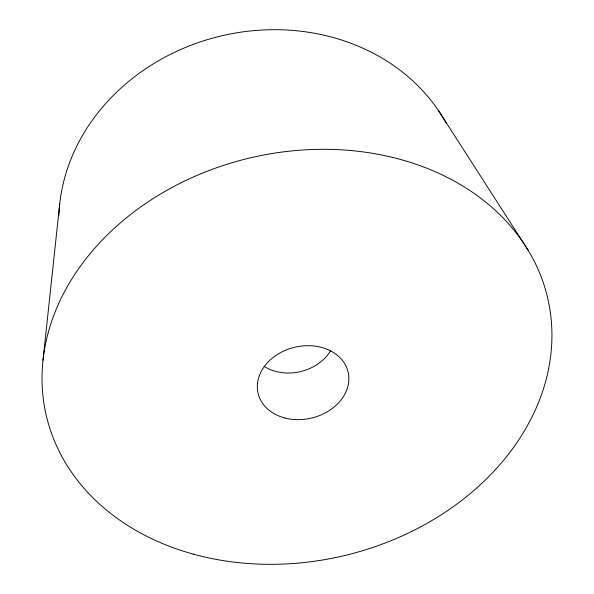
<?xml version="1.0" encoding="UTF-8"?>
<svg xmlns="http://www.w3.org/2000/svg" width="594" height="594" viewBox="0 0 594 594"><rect width="100%" height="100%" fill="white"/><g stroke="black" fill="none" stroke-linecap="round" stroke-linejoin="round"><path stroke-width="0.89" d="M42.991 360.283L59.712 204.009M438.305 110.313L528.2 250.312M58.895 215.496A204.848 179.254 -13.3 0 1 220.716 36.041A204.848 179.254 -13.3 0 1 446.228 123.196M330.457 350.957A43.511 35.298 -13.3 0 1 264.189 366.424M193.332 554.143A257.492 204.358 -13.3 0 0 550.534 313.758A257.492 204.358 -13.3 0 0 147.067 202.547A257.492 204.358 -13.3 0 0 193.332 554.143M284.934 418.013A46.258 36.39 -13.3 0 0 348.574 374.465A46.258 36.39 -13.3 0 0 275.764 355.561A46.258 36.39 -13.3 0 0 284.934 418.013"/></g></svg>
